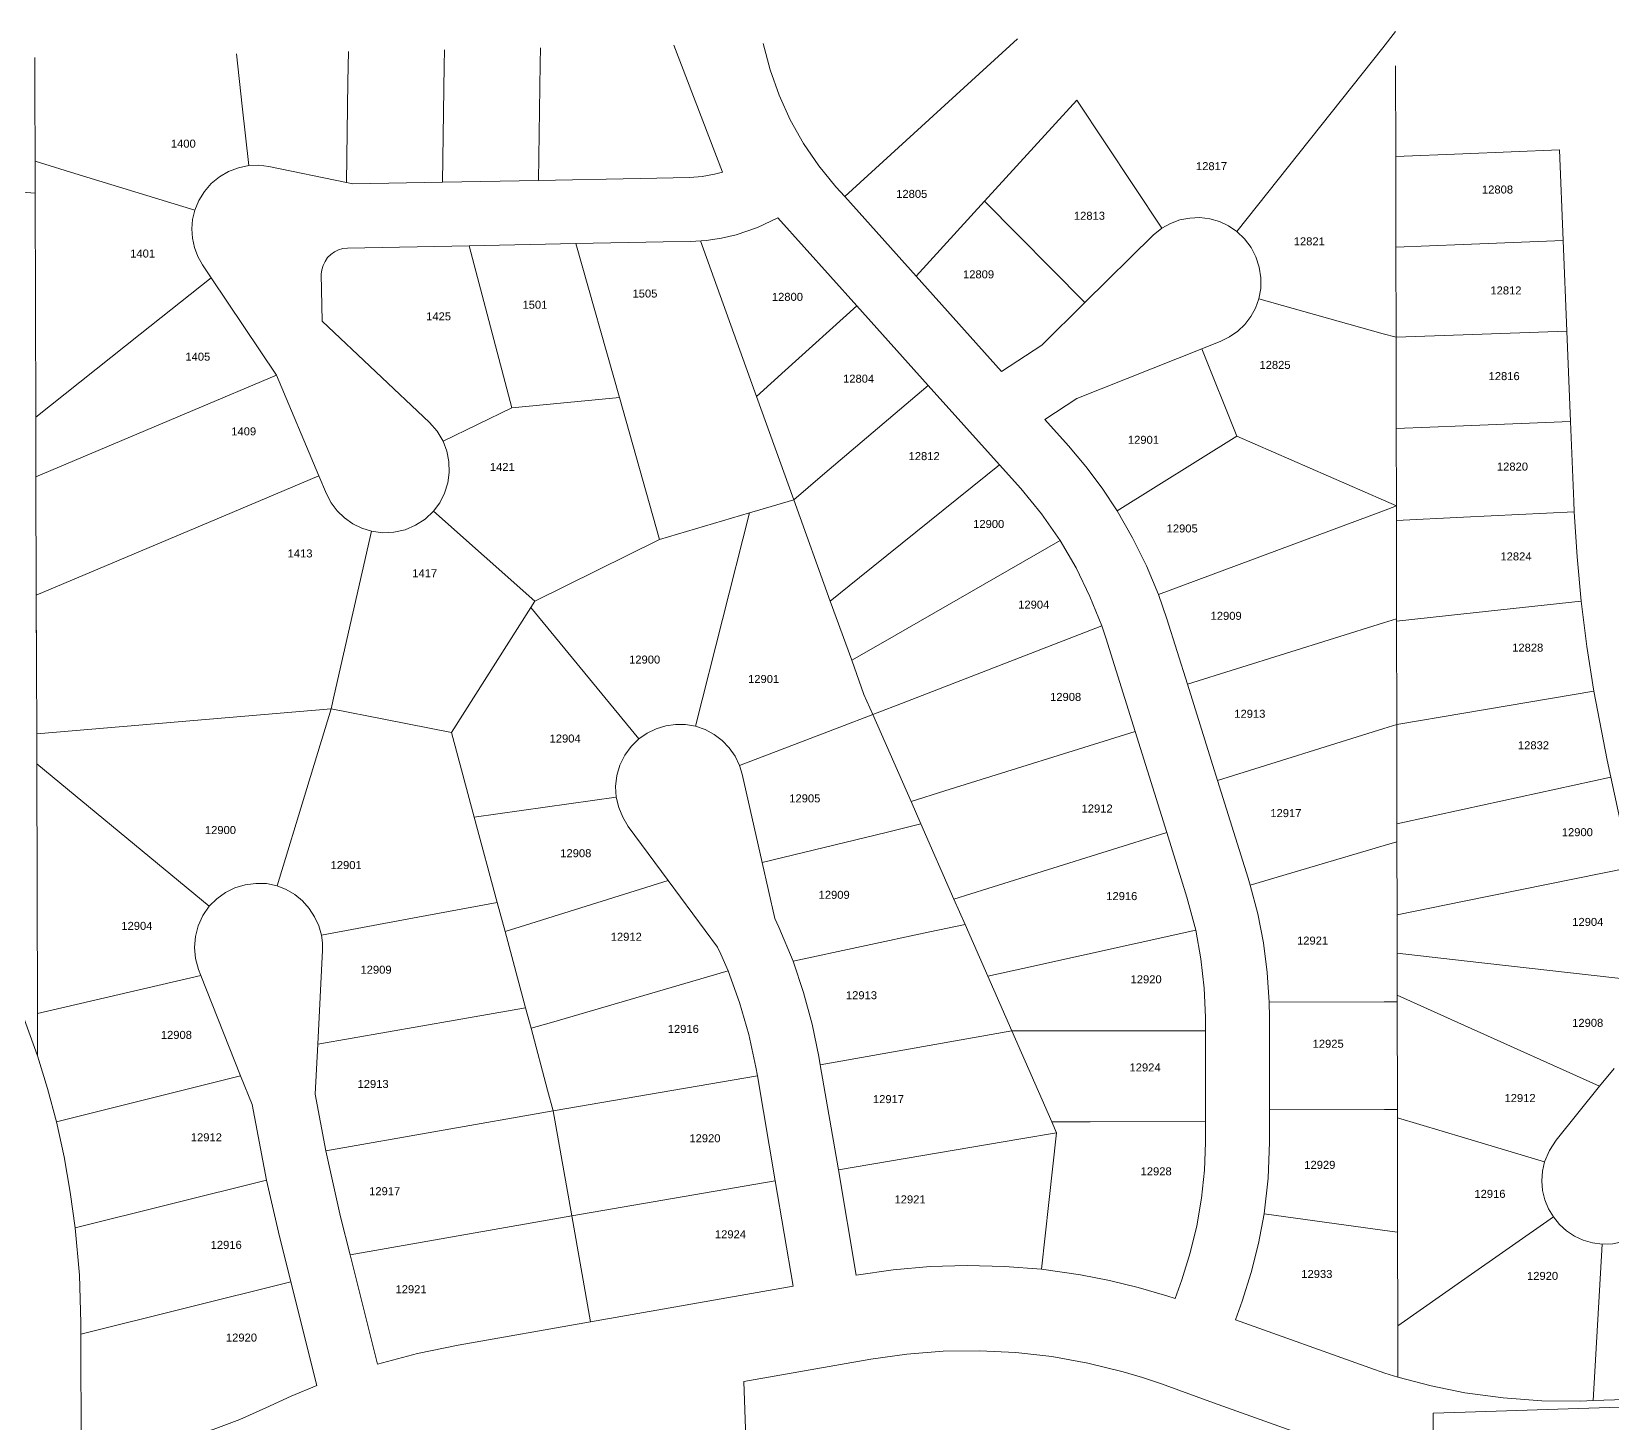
# Model space of a CAD drawing. Header units: feet. Extents: x 865220 to 2822444, y -2240498 to 975731.
# Drawn here: x 2817364 to 2818845, y 973466 to 974771 of the extents above; entities that cross this region are included whole.
import ezdxf
from ezdxf.enums import TextEntityAlignment as Align

# ---------------------------------------------------------------- set-up
doc = ezdxf.new("R2010")
doc.units = ezdxf.units.FT
doc.header["$LTSCALE"] = 0.015
doc.header["$MEASUREMENT"] = 0
doc.layers.add('Dakota County Addresses', color=7, linetype='Continuous')
doc.layers.add('Dakota County Parcels', color=7, linetype='Continuous')
doc.styles.add('Dimensions 100', font='arial.ttf')

# ---------------------------------------------------------------- blocks, each defined once
blk = doc.blocks.new('ACMAP_ANN_TEMPLATE_Dakota County Addresses')
at = {"layer": 'Dakota County Addresses', "style": 'Dimensions 100'}
blk.add_attdef('DakotaCountyAddress', text='', height=50, dxfattribs=at).set_placement((0, 0), align=Align.CENTER)

msp = doc.modelspace()

# ---------------------------------------------------------------- linework, layer by layer
at = {"layer": 'Dakota County Parcels', "lineweight": 5}
for p, q in [((2818125.9, 974616), (2818287.8, 974764)), ((2817965.5, 974757.8), (2818011.2, 974638.8)), ((2818642.1, 974653.6), (2818641.9, 974738.7)), ((2818256.8, 974611.7), (2818343.2, 974706.3)), ((2818343.2, 974706.3), (2818422.8, 974586.3)), ((2818799, 974575), (2818795.5, 974659.9)), ((2817367.1, 974649.3), (2817367.1, 974649.3)), ((2817586.2, 974644.2), (2817658.9, 974629.1)), ((2818642.2, 974568.6), (2818642.1, 974653.6)), ((2817658.9, 974629.1), (2817664.9, 974627.9)), ((2817664.9, 974627.9), (2817748.9, 974629.5)), ((2817748.9, 974629.5), (2817838.8, 974631.2)), ((2818117.6, 974625.3), (2818125.9, 974616)), ((2818125.9, 974616), (2818192.7, 974541.5)), ((2818192.7, 974541.5), (2818256.8, 974611.7)), ((2818256.8, 974611.7), (2818350.7, 974516.6)), ((2818063.1, 974596.2), (2818137.2, 974513.5)), ((2818422.8, 974586.3), (2818414.7, 974579.8)), ((2817659.8, 974567.8), (2817773.8, 974570)), ((2817773.8, 974570), (2817873.8, 974571.9)), ((2817773.8, 974570), (2817814, 974417.9)), ((2817873.8, 974571.9), (2817914.6, 974427.6)), ((2817990.7, 974574.4), (2818043, 974428.7)), ((2818350.7, 974516.6), (2818414.7, 974579.8)), ((2818642.4, 974484.1), (2818642.2, 974568.6)), ((2818802.4, 974490), (2818799, 974575)), ((2817524.1, 974552.2), (2817532.2, 974540)), ((2817532.2, 974540), (2817593.3, 974448.5)), ((2817636.1, 974499.3), (2817635.3, 974543.2)), ((2818192.7, 974541.5), (2818272.8, 974452.2)), ((2818137.2, 974513.5), (2818204, 974439.1)), ((2818310.5, 974476.9), (2818350.7, 974516.6)), ((2817636.1, 974499.3), (2817736.7, 974404.4)), ((2818272.8, 974452.2), (2818310.5, 974476.9)), ((2818460.3, 974473.4), (2818478.3, 974480.6)), ((2818642.6, 974398.5), (2818642.4, 974484.1)), ((2818805.9, 974405.1), (2818802.4, 974490)), ((2818343.3, 974426.7), (2818460.3, 974473.4)), ((2818493.1, 974391.4), (2818460.3, 974473.4)), ((2817593.3, 974448.5), (2817633.1, 974354.2)), ((2818204, 974439.1), (2818270.8, 974364.7)), ((2817749.5, 974386.8), (2817814, 974417.9)), ((2817814, 974417.9), (2817914.6, 974427.6)), ((2817914.6, 974427.6), (2817952.3, 974294.7)), ((2818043, 974428.7), (2818078, 974331.9)), ((2818313.4, 974407), (2818343.3, 974426.7)), ((2817367.8, 974409.4), (2817367.8, 974409.4)), ((2817367.9, 974353.4), (2817367.8, 974409.4)), ((2818313.4, 974407), (2818335.4, 974382.4)), ((2818808.9, 974330.2), (2818805.9, 974405.1)), ((2818381.2, 974321.6), (2818493.1, 974391.4)), ((2818642.7, 974326.1), (2818642.6, 974398.5)), ((2818270.8, 974364.7), (2818290.8, 974342.4)), ((2817368.2, 974242.4), (2817367.9, 974353.4)), ((2817367.9, 974353.4), (2817367.9, 974353.4)), ((2817368.2, 974242.4), (2817367.9, 974353.4)), ((2817633.1, 974354.2), (2817640.2, 974337.4)), ((2818078, 974331.9), (2818112.3, 974236.9)), ((2818808.9, 974330.2), (2818809.4, 974320.4)), ((2817740.3, 974321), (2817835.3, 974236.7)), ((2817952.3, 974294.7), (2818036.7, 974319.7)), ((2817985.8, 974119.5), (2818036.7, 974319.7)), ((2818642.7, 974312.5), (2818642.7, 974326.1)), ((2818642.9, 974220.2), (2818642.7, 974312.5)), ((2817835.3, 974236.7), (2817952.3, 974294.7)), ((2817368.4, 974171.1), (2817368.2, 974242.4)), ((2817368.6, 974112.4), (2817368.2, 974242.4)), ((2817368.2, 974242.4), (2817368.2, 974242.4)), ((2818427.7, 974220.2), (2818419.9, 974242.9)), ((2817757.3, 974113.7), (2817831.6, 974230.8)), ((2817831.6, 974230.8), (2817835.3, 974236.7)), ((2817831.6, 974230.8), (2817932.9, 974107.7)), ((2818112.3, 974236.9), (2818132.3, 974181.4)), ((2818370.5, 974202.3), (2818366.7, 974213.7)), ((2818427.7, 974220.2), (2818446.9, 974158.9)), ((2818642.9, 974218), (2818642.9, 974220.2)), ((2818643, 974121.1), (2818642.9, 974218)), ((2818370.5, 974202.3), (2818397.9, 974114.7)), ((2818132.3, 974181.4), (2818143.8, 974149.4)), ((2818446.9, 974158.9), (2818475.1, 974068.7)), ((2818827.6, 974152.4), (2818840.1, 974087.9)), ((2818143.8, 974149.4), (2818152.1, 974130.5)), ((2817368.6, 974112.4), (2817644.5, 974136)), ((2818152.1, 974130.5), (2818187.9, 974049)), ((2817368.6, 974084.4), (2817368.6, 974112.4)), ((2817368.6, 974112.4), (2817368.6, 974112.4)), ((2817757.3, 974113.7), (2817778.6, 974034.4)), ((2818397.9, 974114.7), (2818427.5, 974019.9)), ((2818643.2, 974028), (2818643, 974121.1)), ((2817368.6, 974084.4), (2817530.2, 973950.8)), ((2817369.3, 973850.4), (2817368.6, 974084.4)), ((2817368.6, 974084.4), (2817368.6, 974084.4)), ((2818029.6, 974074.7), (2818027.1, 974082.8)), ((2818840.1, 974087.9), (2818843.6, 974071.8)), ((2818029.6, 974074.7), (2818048.4, 973991.9)), ((2818475.1, 974068.7), (2818503.7, 973977.3)), ((2818843.6, 974071.8), (2818861, 973992.1)), ((2817778.6, 974034.4), (2817911.6, 974053)), ((2818187.9, 974049), (2818197.2, 974028)), ((2817778.6, 974034.4), (2817800.2, 973954.4)), ((2817922.8, 974025.7), (2817960.3, 973975)), ((2818197.2, 974028), (2818228.1, 973957.5)), ((2818427.5, 974019.9), (2818446.4, 973959.4)), ((2818643.2, 974011.3), (2818643.2, 974028)), ((2818643.4, 973942.8), (2818643.2, 974011.3)), ((2818048.4, 973991.9), (2818060.3, 973939.3)), ((2817960.3, 973975), (2818006.7, 973912.4)), ((2818505.7, 973970.6), (2818503.7, 973977.3)), ((2818454.7, 973928.5), (2818446.4, 973959.4)), ((2817800.2, 973954.4), (2817807.5, 973927.2)), ((2818228.1, 973957.5), (2818238.6, 973933.7)), ((2818060.3, 973939.3), (2818064.1, 973931.1)), ((2818077.4, 973899.3), (2818064.1, 973931.1)), ((2818238.6, 973933.7), (2818259.9, 973885.2)), ((2818643.4, 973906.7), (2818643.4, 973942.8)), ((2817807.5, 973927.2), (2817826.7, 973855.7)), ((2817632, 973821.6), (2817636.3, 973909.6)), ((2818006.7, 973912.4), (2818009.6, 973906)), ((2818016.5, 973890.2), (2818009.6, 973906)), ((2818643.5, 973867.6), (2818643.4, 973906.7)), ((2817369.3, 973850.4), (2817522.5, 973885.8)), ((2817520.2, 973891.6), (2817522.5, 973885.8)), ((2817522.5, 973885.8), (2817559.7, 973791.9)), ((2818259.9, 973885.2), (2818282.4, 973833.9)), ((2817826.7, 973855.7), (2817831.9, 973836.4)), ((2818523.7, 973846.9), (2818523.5, 973861)), ((2818643.5, 973861.2), (2818643.5, 973867.6)), ((2818643.7, 973760.2), (2818643.5, 973861.2)), ((2817369.3, 973850.4), (2817369.3, 973850.4)), ((2818463.8, 973834.2), (2818463.7, 973846.8)), ((2818523.9, 973760), (2818523.7, 973846.9)), ((2818282.4, 973833.9), (2818319.8, 973748.8)), ((2818463.9, 973749), (2818463.8, 973834.2)), ((2817629.6, 973774.7), (2817632, 973821.6)), ((2818042.5, 973799.9), (2818043.9, 973791.8)), ((2818101.6, 973810), (2818102.9, 973802.2)), ((2818102.9, 973802.2), (2818119.8, 973703.7)), ((2818833.1, 973782.1), (2818846.7, 973798.8)), ((2817387.1, 973748.9), (2817559.7, 973791.9)), ((2817559.7, 973791.9), (2817570.4, 973764.9)), ((2817852.6, 973759.2), (2818043.9, 973791.8)), ((2818043.9, 973791.8), (2818060.7, 973693.3)), ((2818792.4, 973731.7), (2818833.1, 973782.1)), ((2817629.6, 973774.7), (2817639.5, 973721.5)), ((2817570.4, 973764.9), (2817583.9, 973694.1)), ((2817639.5, 973721.5), (2817852.6, 973759.2)), ((2817852.6, 973759.2), (2817870, 973660.7)), ((2818523.9, 973729.6), (2818523.9, 973760)), ((2818643.7, 973752.6), (2818643.7, 973760.2)), ((2818643.9, 973645.2), (2818643.7, 973752.6)), ((2818319.8, 973748.8), (2818324.3, 973738.6)), ((2818463.9, 973729.5), (2818463.9, 973749)), ((2817639.5, 973721.5), (2817653.4, 973659.7)), ((2817404.8, 973649.4), (2817583.9, 973694.1)), ((2817583.9, 973694.1), (2817595.2, 973645.2)), ((2817870, 973660.7), (2818060.7, 973693.3)), ((2818060.7, 973693.3), (2818077.5, 973594.7)), ((2818119.8, 973703.7), (2818136.6, 973605.1)), ((2817653.4, 973659.7), (2817662.3, 973624)), ((2817662.3, 973624), (2817870, 973660.7)), ((2817870, 973660.7), (2817887.5, 973561.2)), ((2817595.2, 973645.2), (2817606.8, 973598.7)), ((2818644.1, 973557.6), (2818643.9, 973645.2)), ((2818827.1, 973487.4), (2818835.5, 973634.1)), ((2817662.3, 973624), (2817687.9, 973521.5)), ((2818136.6, 973605.1), (2818136.3, 973605.1)), ((2817410.1, 973549.7), (2817606.8, 973598.7)), ((2817606.8, 973598.7), (2817631, 973501.7)), ((2817887.5, 973561.2), (2818077.5, 973594.7)), ((2818435.4, 973583.3), (2818441.7, 973600.8)), ((2818491.9, 973563.2), (2818498.1, 973580.6)), ((2817410.1, 973549.7), (2817410, 973560.3)), ((2817763.5, 973539.3), (2817887.5, 973561.2)), ((2818491.9, 973563.2), (2818617.7, 973518.1)), ((2817410.4, 973441.5), (2817410.1, 973549.7)), ((2818644.1, 973509.4), (2818644.1, 973557.6)), ((2818031.3, 973505.3), (2818150.2, 973526.3)), ((2818034.1, 973421.7), (2818031.3, 973505.3)), ((2818815.1, 973487), (2818827.1, 973487.4)), ((2818827.1, 973487.4), (2819007, 973493.3))]:
    msp.add_line(p, q, dxfattribs=at)
for points in [[(2818049.5, 974759.4), (2818055.8, 974734.9), (2818064.3, 974711), (2818074.7, 974687.9), (2818087.2, 974665.8), (2818101.5, 974644.9), (2818117.6, 974625.3)], [(2818493.3, 974583.4), (2818629.9, 974755.5), (2818641.9, 974770.7)], [(2817367.1, 974649.3), (2817366.9, 974716.2), (2817366.9, 974746.3)], [(2817555.8, 974749.9), (2817561.2, 974700.9), (2817567.4, 974645.1)], [(2817658.9, 974629.1), (2817660.3, 974723.6), (2817660.8, 974752)], [(2817748.9, 974629.5), (2817750.5, 974738.7), (2817750.7, 974753.7)], [(2817838.8, 974631.2), (2817840.5, 974740.4), (2817840.7, 974755.4)], [(2817367.2, 974619.2), (2817367.1, 974649.3), (2817367, 974716.2)], [(2818642.1, 974653.6), (2818705, 974656.2), (2818795.5, 974659.9)], [(2817367.1, 974649.3), (2817404.5, 974637.8), (2817516.7, 974603.2)], [(2817367.8, 974409.4), (2817367.2, 974619.2), (2817367.1, 974649.3)], [(2817567.4, 974645.1), (2817557.7, 974643.1), (2817548.4, 974639.6), (2817539.9, 974634.6), (2817532.2, 974628.3), (2817525.7, 974620.8), (2817520.5, 974612.3), (2817516.7, 974603.2)], [(2817586.2, 974644.2), (2817576.8, 974645.4), (2817567.4, 974645.1)], [(2817219.6, 974630.1), (2817367.2, 974619.2), (2817367.2, 974619.2)], [(2817838.8, 974631.2), (2817934.2, 974633.1), (2817980.6, 974633.9)], [(2817980.6, 974633.9), (2817992.3, 974634.9), (2818003.8, 974636.9), (2818011.2, 974638.8)], [(2817516.7, 974603.2), (2817514.7, 974594.5), (2817514, 974585.7), (2817514.6, 974576.9), (2817516.6, 974568.2), (2817519.7, 974559.9), (2817524.1, 974552.2)], [(2817981.7, 974574), (2817996, 974574.8), (2818010.2, 974576.9), (2818024.2, 974580.2), (2818044.1, 974587), (2818063.1, 974596.2)], [(2818493.3, 974583.4), (2818485.5, 974588.6), (2818476.9, 974592.6), (2818467.9, 974595.1), (2818458.5, 974596.3), (2818449.1, 974595.9), (2818439.9, 974594.1), (2818431.1, 974590.9), (2818422.8, 974586.3)], [(2818513.8, 974520.1), (2818515.6, 974530), (2818515.7, 974540), (2818514.2, 974549.9), (2818511.1, 974559.5), (2818506.5, 974568.4), (2818500.5, 974576.4), (2818493.3, 974583.4)], [(2817659.8, 974567.8), (2817655.6, 974567.3), (2817651.5, 974566.1), (2817647.7, 974564.3), (2817644.2, 974561.8), (2817641.2, 974558.8), (2817638.8, 974555.3), (2817636.9, 974551.5), (2817635.8, 974547.4), (2817635.3, 974543.2)], [(2817873.8, 974571.9), (2817955.7, 974573.5), (2817981.7, 974574)], [(2818642.2, 974568.6), (2818705.2, 974571.1), (2818799, 974575)], [(2817367.8, 974409.4), (2817465.6, 974487.1), (2817532.2, 974540)], [(2818043, 974428.7), (2818069.9, 974452.9), (2818137.2, 974513.5)], [(2818478.3, 974480.6), (2818486.5, 974484.7), (2818494, 974489.9), (2818500.6, 974496.2), (2818506.2, 974503.5), (2818510.6, 974511.5), (2818513.8, 974520.1)], [(2818513.8, 974520.1), (2818630.3, 974487.5), (2818642.4, 974484.1)], [(2818642.4, 974484.1), (2818705.3, 974486.4), (2818802.4, 974490)], [(2817367.9, 974353.4), (2817515, 974415.5), (2817593.3, 974448.5)], [(2818078, 974331.9), (2818105.1, 974354.9), (2818204, 974439.1)], [(2817749.5, 974386.8), (2817743.8, 974396.1), (2817736.7, 974404.4)], [(2818642.6, 974398.5), (2818705.5, 974401), (2818805.9, 974405.1)], [(2818493.1, 974391.4), (2818630.6, 974331.4), (2818642.7, 974326.1)], [(2817740.3, 974321), (2817746.3, 974329.1), (2817750.8, 974338), (2817753.8, 974347.6), (2817755.2, 974357.5), (2817754.9, 974367.6), (2817753, 974377.4), (2817749.5, 974386.8)], [(2818381.2, 974321.6), (2818367, 974342.6), (2818351.7, 974362.9), (2818335.4, 974382.4)], [(2818112.3, 974236.9), (2818139.6, 974258.9), (2818270.8, 974364.7)], [(2817368.2, 974242.4), (2817543.8, 974316.5), (2817633.1, 974354.2)], [(2817640.2, 974337.4), (2817644.6, 974329), (2817650.2, 974321.4), (2817656.9, 974314.8), (2817664.7, 974309.3), (2817673.2, 974305.1), (2817682.2, 974302.3)], [(2818036.7, 974319.7), (2818046.3, 974322.5), (2818078, 974331.9)], [(2818327.8, 974293.8), (2818310.3, 974318.8), (2818290.8, 974342.4)], [(2817682.2, 974302.3), (2817692.8, 974300.9), (2817703.4, 974301.5), (2817713.8, 974303.8), (2817723.6, 974308), (2817732.5, 974313.7), (2817740.3, 974321)], [(2818419.9, 974242.9), (2818408.6, 974269.9), (2818395.6, 974296.1), (2818381.2, 974321.6)], [(2818419.9, 974242.9), (2818630.6, 974321.6), (2818642.7, 974326.1)], [(2818642.7, 974312.5), (2818705.6, 974315.5), (2818809.4, 974320.4)], [(2818809.4, 974320.4), (2818812, 974278.5), (2818815.9, 974236.7)], [(2817644.5, 974136), (2817647.4, 974148.7), (2817682.2, 974302.3)], [(2818132.3, 974181.4), (2818161.4, 974198.1), (2818327.8, 974293.8)], [(2818366.7, 974213.7), (2818355.6, 974241.3), (2818342.6, 974268), (2818327.8, 974293.8)], [(2818642.9, 974218), (2818705.8, 974224.8), (2818815.9, 974236.7)], [(2818815.9, 974236.7), (2818821.1, 974194.4), (2818827.6, 974152.4)], [(2818152.1, 974130.5), (2818182.9, 974142.4), (2818366.7, 974213.7)], [(2818446.9, 974158.9), (2818630.8, 974216.5), (2818642.9, 974220.2)], [(2818643, 974121.1), (2818705.9, 974131.8), (2818827.6, 974152.4)], [(2817593.9, 973969.9), (2817621.7, 974061.3), (2817644.5, 974136)], [(2817644.5, 974136), (2817695.5, 974125.9), (2817757.3, 974113.7)], [(2818027.1, 974082.8), (2818121.2, 974118.7), (2818152.1, 974130.5)], [(2817932.9, 974107.7), (2817925.6, 974100.5), (2817919.7, 974092.3), (2817915.2, 974083.1), (2817912.3, 974073.3), (2817911.1, 974063.2), (2817911.6, 974053)], [(2817985.8, 974119.5), (2817976.6, 974121.1), (2817967.2, 974121.2), (2817958, 974119.9), (2817949, 974117.1), (2817940.6, 974113), (2817932.9, 974107.7)], [(2818027.1, 974082.8), (2818023, 974091.4), (2818017.6, 974099.2), (2818010.9, 974106.2), (2818003.3, 974111.9), (2817994.9, 974116.4), (2817985.8, 974119.5)], [(2818187.9, 974049), (2818219.6, 974058.9), (2818397.9, 974114.7)], [(2818475.1, 974068.7), (2818631, 974117.3), (2818643, 974121.1)], [(2818643.2, 974028), (2818706.1, 974041.8), (2818843.6, 974071.8)], [(2817911.6, 974053), (2817914, 974043.4), (2817917.8, 974034.2), (2817922.8, 974025.7)], [(2818048.4, 973991.9), (2818164.6, 974020.1), (2818197.2, 974028)], [(2818228.1, 973957.5), (2818259.8, 973967.4), (2818427.5, 974019.9)], [(2818505.7, 973970.6), (2818631.2, 974007.7), (2818643.2, 974011.3)], [(2817807.5, 973927.2), (2817826.6, 973933.2), (2817960.3, 973975)], [(2818643.4, 973942.8), (2818706.2, 973955.6), (2818862, 973987.2)], [(2817369.4, 973810.7), (2817369.4, 973810.7), (2817354.4, 973852.2), (2817337.1, 973892.8), (2817317.7, 973932.4), (2817296.1, 973970.9)], [(2817593.9, 973969.9), (2817584.1, 973972), (2817574, 973972.3), (2817564.1, 973971), (2817554.4, 973968.2), (2817545.4, 973963.7), (2817537.3, 973957.9), (2817530.2, 973950.8)], [(2817635.4, 973923.6), (2817632.9, 973932.5), (2817629, 973941), (2817623.9, 973948.8), (2817617.7, 973955.8), (2817610.5, 973961.7), (2817602.5, 973966.5), (2817593.9, 973969.9)], [(2818523.5, 973861), (2818521.6, 973888.8), (2818518.1, 973916.4), (2818512.8, 973943.7), (2818505.7, 973970.6)], [(2817530.2, 973950.8), (2817524.3, 973942.1), (2817520, 973932.6), (2817517.4, 973922.5), (2817516.6, 973912.1), (2817517.5, 973901.7), (2817520.2, 973891.6)], [(2817635.4, 973923.6), (2817717.3, 973938.9), (2817800.2, 973954.4)], [(2818077.4, 973899.3), (2818205.6, 973926.7), (2818238.6, 973933.7)], [(2817636.3, 973909.6), (2817636.3, 973916.6), (2817635.4, 973923.6)], [(2818259.9, 973885.2), (2818292.7, 973892.5), (2818454.7, 973928.5)], [(2818463.7, 973846.8), (2818462.5, 973874.2), (2818459.4, 973901.5), (2818454.7, 973928.5)], [(2818101.6, 973810), (2818095.2, 973840.2), (2818087.1, 973870), (2818077.4, 973899.3)], [(2818643.4, 973906.7), (2818706.3, 973899.6), (2818866.7, 973881.7)], [(2817831.9, 973836.4), (2817851.1, 973842), (2818016.5, 973890.2)], [(2818042.5, 973799.9), (2818035.8, 973830.5), (2818027.1, 973860.7), (2818016.5, 973890.2)], [(2817632, 973821.6), (2817760.7, 973844.2), (2817826.7, 973855.7)], [(2818523.5, 973861), (2818631.4, 973861.2), (2818643.5, 973861.2)], [(2818643.5, 973867.6), (2818706.4, 973839.2), (2818833.1, 973782.1)], [(2817369.4, 973810.7), (2817369.4, 973810.7), (2817369.3, 973850.4)], [(2817831.9, 973836.4), (2817847.4, 973778.5), (2817852.6, 973759.2)], [(2818102.9, 973802.2), (2818249, 973828), (2818282.4, 973833.9)], [(2818282.4, 973833.9), (2818318.4, 973834), (2818463.8, 973834.2)], [(2817387.1, 973748.9), (2817378.8, 973779.9), (2817369.4, 973810.7)], [(2818523.9, 973760), (2818631.6, 973760.2), (2818643.7, 973760.2)], [(2818643.7, 973752.6), (2818706.6, 973733.7), (2818781.5, 973711.2)], [(2817404.8, 973649.4), (2817400.1, 973682.8), (2817394.2, 973715.9), (2817387.1, 973748.9)], [(2818119.8, 973703.7), (2818290.8, 973732.9), (2818324.3, 973738.6)], [(2818310.1, 973610.6), (2818317.1, 973673.1), (2818324.3, 973738.6)], [(2818319.8, 973748.8), (2818355.9, 973748.8), (2818463.9, 973749)], [(2818441.7, 973600.8), (2818449.5, 973625.9), (2818455.7, 973651.4), (2818460.2, 973677.2), (2818462.9, 973703.3), (2818463.9, 973729.5)], [(2818518.9, 973662.4), (2818522.7, 973695.9), (2818523.9, 973729.6)], [(2818792.4, 973731.7), (2818786.1, 973721.9), (2818781.5, 973711.2)], [(2818781.5, 973711.2), (2818779.6, 973702.4), (2818779, 973693.4), (2818779.7, 973684.4), (2818781.8, 973675.7), (2818785.2, 973667.3), (2818789.8, 973659.6)], [(2818498.1, 973580.6), (2818506.6, 973607.5), (2818513.5, 973634.8), (2818518.9, 973662.4)], [(2818518.9, 973662.4), (2818631.8, 973646.9), (2818643.9, 973645.2)], [(2817410, 973560.3), (2817408.7, 973604.9), (2817404.8, 973649.4)], [(2818644.1, 973557.6), (2818706.9, 973601.5), (2818789.8, 973659.6)], [(2818789.8, 973659.6), (2818795.5, 973652.6), (2818802.2, 973646.5), (2818809.7, 973641.6), (2818817.9, 973637.8), (2818826.6, 973635.3), (2818835.5, 973634.1)], [(2818835.5, 973634.1), (2818845.7, 973634.5), (2818855.6, 973636.5), (2818865.1, 973640.2), (2818873.8, 973645.3), (2818881.6, 973651.8)], [(2818310.1, 973610.6), (2818275.4, 973613.3), (2818240.6, 973614.1), (2818205.8, 973613), (2818171.1, 973610), (2818136.6, 973605.1)], [(2818435.4, 973583.3), (2818427.5, 973585.8), (2818400.9, 973593.6), (2818373.9, 973600.1), (2818346.8, 973605.5), (2818310.1, 973610.6)], [(2817763.5, 973539.3), (2817725.4, 973531.5), (2817687.9, 973521.5)], [(2818422.6, 973503.1), (2818404.8, 973509.1), (2818386.7, 973514.5), (2818353.6, 973522.7), (2818320, 973528.7), (2818286.1, 973532.5), (2818252.1, 973534.2), (2818218, 973533.8), (2818183.9, 973531.1), (2818150.2, 973526.3)], [(2818617.7, 973518.1), (2818632, 973513.2), (2818644.1, 973509.4)], [(2818677.1, 973475.6), (2818707.1, 973476.6), (2819460.6, 973501.1), (2819768.9, 973511.1), (2819983.8, 973518)], [(2817631, 973501.7), (2817607, 973491.6), (2817583.4, 973480.6)], [(2818422.6, 973503.1), (2818471.5, 973485.5), (2818598.3, 973440.1)], [(2818644.1, 973509.4), (2818675.4, 973501.2), (2818707, 973494.8), (2818742.9, 973489.9), (2818779, 973487.3), (2818815.1, 973487)], [(2817429, 973442.1), (2817455.6, 973443.9), (2817482.1, 973447.6), (2817508.2, 973453.1), (2817533.9, 973460.5), (2817559, 973469.7), (2817583.4, 973480.6)], [(2818677.1, 973442.6), (2818677.1, 973459.6), (2818677.1, 973475.6)]]:
    msp.add_lwpolyline(points, dxfattribs=at)

# ---------------------------------------------------------------- block references
at = {"layer": 'Dakota County Addresses', "lineweight": 5, "xscale": 0.15, "yscale": 0.15, "zscale": 0.15}
for p, values in [((2817506, 974661.9), {'DakotaCountyAddress': '1400'}), ((2818469.5, 974640.8), {'DakotaCountyAddress': '12817'}), ((2818737.5, 974618.9), {'DakotaCountyAddress': '12808'}), ((2818188.6, 974614.8), {'DakotaCountyAddress': '12805'}), ((2818355.1, 974594.3), {'DakotaCountyAddress': '12813'}), ((2817467.9, 974558.9), {'DakotaCountyAddress': '1401'}), ((2818561.1, 974570.3), {'DakotaCountyAddress': '12821'}), ((2818251.2, 974539.4), {'DakotaCountyAddress': '12809'}), ((2817938.6, 974521.4), {'DakotaCountyAddress': '1505'}), ((2818072.1, 974518.3), {'DakotaCountyAddress': '12800'}), ((2818745.4, 974524.3), {'DakotaCountyAddress': '12812'}), ((2817745.2, 974500), {'DakotaCountyAddress': '1425'}), ((2817835.5, 974510.9), {'DakotaCountyAddress': '1501'}), ((2817519.6, 974462.2), {'DakotaCountyAddress': '1405'}), ((2818529, 974454.5), {'DakotaCountyAddress': '12825'}), ((2818138.8, 974441.6), {'DakotaCountyAddress': '12804'}), ((2818743.7, 974444), {'DakotaCountyAddress': '12816'}), ((2817562.6, 974392.2), {'DakotaCountyAddress': '1409'}), ((2818405.7, 974384.3), {'DakotaCountyAddress': '12901'}), ((2818200.2, 974369), {'DakotaCountyAddress': '12812'}), ((2817804.9, 974358.8), {'DakotaCountyAddress': '1421'}), ((2818751.5, 974359.2), {'DakotaCountyAddress': '12820'}), ((2818260.7, 974305.4), {'DakotaCountyAddress': '12900'}), ((2818442, 974301.2), {'DakotaCountyAddress': '12905'}), ((2817615.4, 974277.8), {'DakotaCountyAddress': '1413'}), ((2818754.8, 974275), {'DakotaCountyAddress': '12824'}), ((2817732.2, 974259.2), {'DakotaCountyAddress': '1417'}), ((2818302.9, 974229.8), {'DakotaCountyAddress': '12904'}), ((2818483.2, 974219.3), {'DakotaCountyAddress': '12909'}), ((2818765.8, 974189.5), {'DakotaCountyAddress': '12828'}), ((2817938.3, 974178.3), {'DakotaCountyAddress': '12900'}), ((2818049.8, 974160.1), {'DakotaCountyAddress': '12901'}), ((2818332.8, 974143.3), {'DakotaCountyAddress': '12908'}), ((2818505.4, 974127.5), {'DakotaCountyAddress': '12913'}), ((2817863.8, 974104.3), {'DakotaCountyAddress': '12904'}), ((2818771.2, 974098), {'DakotaCountyAddress': '12832'}), ((2818088.4, 974048.2), {'DakotaCountyAddress': '12905'}), ((2818362.3, 974038.7), {'DakotaCountyAddress': '12912'}), ((2818539.2, 974034.4), {'DakotaCountyAddress': '12917'}), ((2817540.8, 974018.5), {'DakotaCountyAddress': '12900'}), ((2818812.3, 974016.5), {'DakotaCountyAddress': '12900'}), ((2817873.8, 973996.8), {'DakotaCountyAddress': '12908'}), ((2817658.6, 973985.7), {'DakotaCountyAddress': '12901'}), ((2818115.9, 973957.8), {'DakotaCountyAddress': '12909'}), ((2818385.4, 973956.6), {'DakotaCountyAddress': '12916'}), ((2817462.5, 973928.7), {'DakotaCountyAddress': '12904'}), ((2818822.1, 973932.4), {'DakotaCountyAddress': '12904'}), ((2817921.1, 973918.5), {'DakotaCountyAddress': '12912'}), ((2818564.2, 973914.9), {'DakotaCountyAddress': '12921'}), ((2817686.6, 973887.6), {'DakotaCountyAddress': '12909'}), ((2818408.2, 973878.6), {'DakotaCountyAddress': '12920'}), ((2818141.5, 973863.7), {'DakotaCountyAddress': '12913'}), ((2818822, 973837.8), {'DakotaCountyAddress': '12908'}), ((2817499.5, 973826.5), {'DakotaCountyAddress': '12908'}), ((2817974.5, 973832.1), {'DakotaCountyAddress': '12916'}), ((2818578.8, 973818.2), {'DakotaCountyAddress': '12925'}), ((2818407.2, 973796), {'DakotaCountyAddress': '12924'}), ((2817683.8, 973780.5), {'DakotaCountyAddress': '12913'}), ((2818166.8, 973766.3), {'DakotaCountyAddress': '12917'}), ((2818758.6, 973767.3), {'DakotaCountyAddress': '12912'}), ((2817527.6, 973730.5), {'DakotaCountyAddress': '12912'}), ((2817994.8, 973729.6), {'DakotaCountyAddress': '12920'}), ((2818571, 973704.7), {'DakotaCountyAddress': '12929'}), ((2818417.6, 973698.6), {'DakotaCountyAddress': '12928'}), ((2817694.7, 973680), {'DakotaCountyAddress': '12917'}), ((2818187, 973672.3), {'DakotaCountyAddress': '12921'}), ((2818730.4, 973677.5), {'DakotaCountyAddress': '12916'}), ((2817546.2, 973629.7), {'DakotaCountyAddress': '12916'}), ((2818018.7, 973639.6), {'DakotaCountyAddress': '12924'}), ((2818568.2, 973602.4), {'DakotaCountyAddress': '12933'}), ((2818779.7, 973600.6), {'DakotaCountyAddress': '12920'}), ((2817719.4, 973588.1), {'DakotaCountyAddress': '12921'}), ((2817560.5, 973542.8), {'DakotaCountyAddress': '12920'})]:
    msp.add_blockref('ACMAP_ANN_TEMPLATE_Dakota County Addresses', p, dxfattribs=at).add_auto_attribs(values)

doc.saveas('drawing.dxf')
